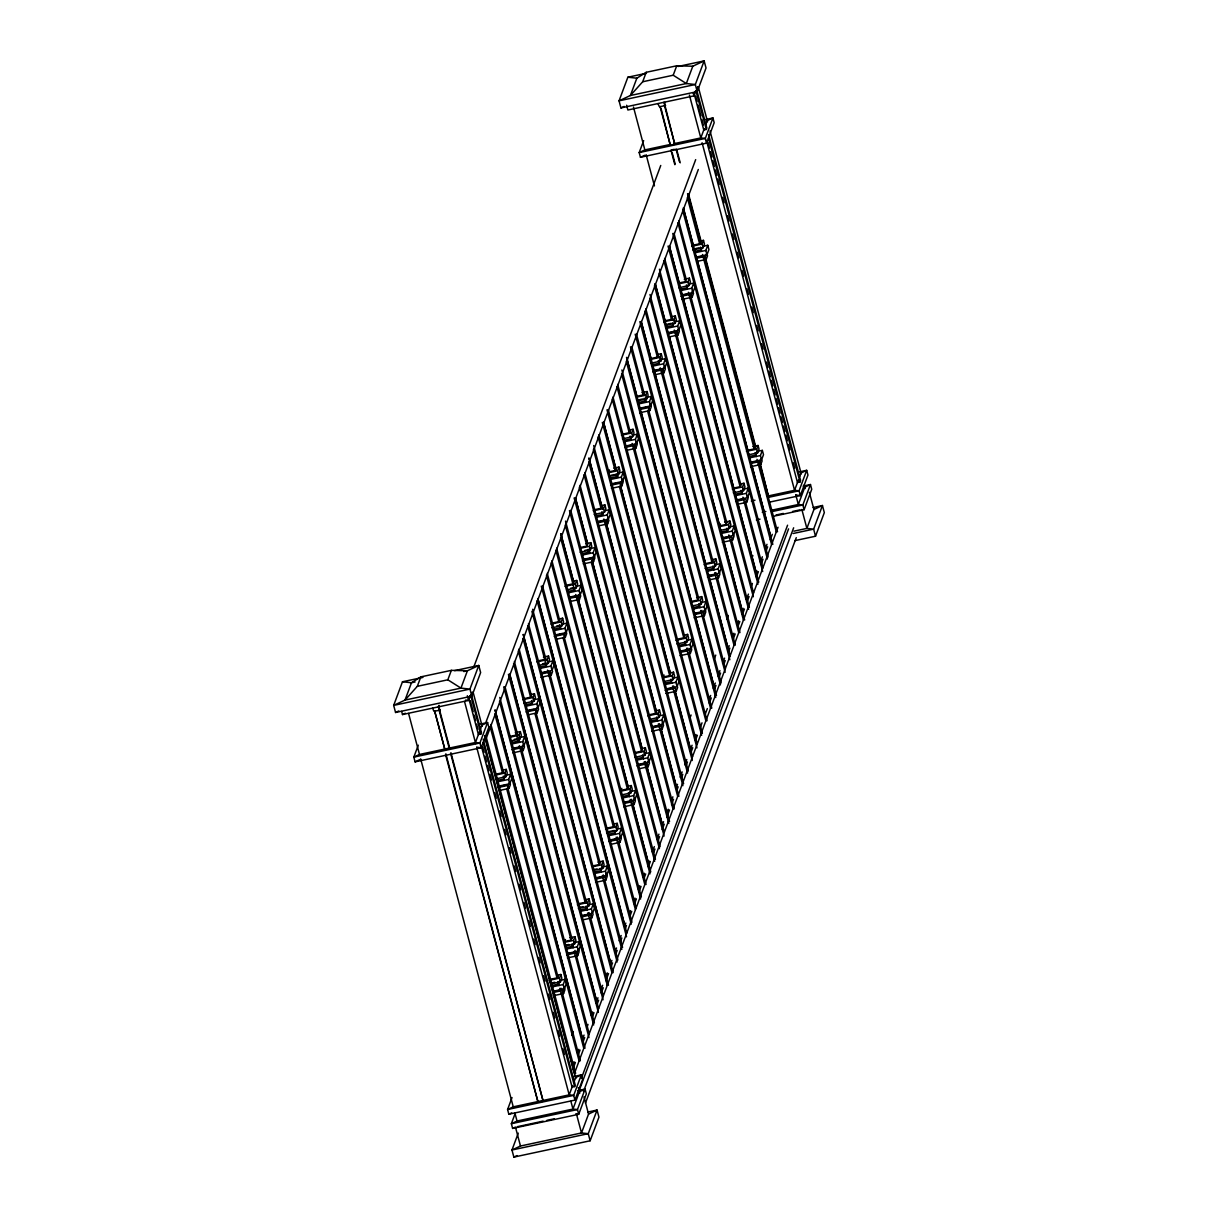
<?xml version="1.0" encoding="UTF-8"?>
<svg xmlns="http://www.w3.org/2000/svg" width="1218" height="1218" viewBox="0 0 1218 1218"><rect width="100%" height="100%" fill="white"/><g stroke="black" fill="none" stroke-linecap="round" stroke-linejoin="round"><path stroke-width="1.5" d="M422.951 677.406L402.473 681.775L393.673 705.389L395.561 712.484L471.838 696.178L480.638 672.564L478.75 665.47L454.573 670.631M646.469 73.232L627.864 77.221L619.048 100.835L620.936 107.93L697.214 91.609L706.029 67.995L704.141 60.9L678.091 66.472M636.847 78.196L630.391 95.506L619.048 100.835L695.326 84.514L704.141 60.9L692.798 66.229L676.721 65.787L646.21 72.304L636.847 78.196L627.864 77.221M420.834 676.873L411.471 682.75L405.015 700.076L460.952 688.109L469.95 689.084L393.673 705.389L405.015 700.076L417.317 686.328L420.834 676.873L451.345 670.357L467.407 670.783L478.75 665.47L469.95 689.084L481.46 732.612L480.943 733.982L478.4 734.53L468.336 696.696M697.214 91.609L695.326 84.514L686.328 83.54L630.391 95.506L642.693 81.758L646.21 72.304M418.276 745.188L413.815 757.124L415.079 761.859L481.186 747.715L488.814 727.253L487.565 722.518L480.212 724.086M643.652 140.618L639.191 152.57L640.455 157.289L706.562 143.145L714.19 122.683L712.941 117.963L705.587 119.531M417.317 686.328L447.828 679.796L451.345 670.357M642.693 81.758L673.204 75.227L676.721 65.787M692.798 66.229L686.328 83.54L673.204 75.227M473.817 666.901L660.75 165.465M444.951 749.74L434.643 711.053L444.951 749.74L449.686 748.004L439.622 710.17L434.537 711.251A5.831 1.035 77.9 0 1 432.679 708.13M659.912 106.697L664.998 105.601L674.772 144.226L670.326 145.186L661.024 108.356M470.513 695.295L468.595 700.426L402.488 714.555L401.651 711.403M626.615 105.266L627.879 110.001L693.986 95.857L695.889 90.741L706.318 129.428L703.776 129.961L694.184 93.923M475.431 742.508L479.922 742.995L413.815 757.124L419.494 754.46L475.431 742.508L481.886 725.182L487.565 722.518L479.922 742.995L481.186 747.715L476.695 747.228M673.737 143.724L700.807 137.938L704.293 128.59M705.968 124.084L707.262 120.612L712.941 117.963L705.313 138.426L706.562 143.145M706.318 129.428L706.836 128.042L697.016 91.091M485.556 723.294L695.676 159.634M485.525 740.255L698.31 169.485M609.487 469.904L608.756 471.868L615.12 470.513L615.851 468.534M503.156 770.827L502.425 772.791L496.061 774.146M517.239 733.038L516.508 735.002L510.159 736.357M531.337 695.25L530.591 697.214L524.242 698.584M545.42 657.461L544.69 659.44L538.326 660.795M559.504 619.688L558.773 621.652L552.409 623.007M573.587 581.899L572.856 583.864L566.492 585.219M587.67 544.111L586.939 546.075L580.59 547.445M601.768 506.323L601.022 508.287L594.673 509.657M629.934 430.761L629.204 432.725L622.84 434.08M644.018 392.972L643.287 394.936L636.923 396.292M658.101 355.184L657.37 357.148L651.021 358.518M672.199 317.396L671.453 319.36L665.104 320.73M686.282 279.607L685.551 281.586L679.187 282.941M700.365 241.834L699.634 243.798L693.27 245.153M495.635 778.941L505.881 776.749L504.891 773.065L506.277 769.365L502.867 770.096M511.438 740.788L519.964 738.961L518.99 735.276L520.36 731.576L515.244 732.673M523.816 703.365L534.047 701.187L533.073 697.488L534.443 693.788L531.033 694.519M539.604 665.226L548.146 663.399L547.156 659.699L548.542 656L543.411 657.096M551.982 627.803L562.229 625.61L561.239 621.911L562.625 618.211L559.214 618.942M567.771 589.649L576.312 587.822L575.322 584.138L576.708 580.438L573.297 581.169M580.149 552.226L590.395 550.034L589.421 546.349L590.791 542.649L585.675 543.746M594.247 514.453L604.478 512.26L603.504 508.561L604.874 504.861L601.464 505.592M610.035 476.299L618.577 474.472L617.587 470.772L618.972 467.073L613.842 468.169M622.413 438.876L632.66 436.683L631.67 432.984L633.056 429.284L629.645 430.015M638.202 400.722L646.743 398.895L645.753 395.211L647.139 391.511L642.023 392.607M650.579 363.299L660.826 361.107L659.851 357.422L661.222 353.722L657.811 354.453M666.383 325.16L674.909 323.333L673.935 319.634L675.305 315.934L671.894 316.665M678.761 287.737L689.007 285.545L688.018 281.845L689.403 278.146L684.272 279.242M692.844 249.949L703.091 247.756L702.101 244.057L703.486 240.357L700.076 241.088M504.8 776.977L504.069 778.941L497.705 780.312M518.883 739.189L518.152 741.168L511.788 742.523M532.966 701.416L532.236 703.38L525.871 704.735M547.049 663.627L546.319 665.591L539.97 666.946M561.148 625.839L560.402 627.803L554.053 629.158M575.231 588.05L574.5 590.014L568.136 591.385M589.314 550.262L588.583 552.241L582.219 553.596M603.397 512.489L602.666 514.453L596.302 515.808M617.48 474.7L616.75 476.664L610.401 478.019M631.579 436.912L630.833 438.876L624.484 440.246M645.662 399.123L644.931 401.087L638.567 402.458M659.745 361.335L659.014 363.314L652.65 364.669M673.828 323.562L673.097 325.526L666.733 326.881M687.911 285.773L687.18 287.737L680.832 289.092M702.01 247.985L701.264 249.949L694.915 251.319M505.881 776.749L507.267 773.049L506.277 769.365M519.964 738.961L521.35 735.261L520.36 731.576M534.047 701.187L535.433 697.488L534.443 693.788M548.146 663.399L549.516 659.699L548.542 656M562.229 625.61L563.599 621.911L562.625 618.211M576.312 587.822L577.697 584.122L576.708 580.438M590.395 550.034L591.781 546.334L590.791 542.649M604.478 512.26L605.864 508.561L604.874 504.861M618.577 474.472L619.947 470.772L618.972 467.073M632.66 436.683L634.03 432.984L633.056 429.284M646.743 398.895L648.128 395.195L647.139 391.511M660.826 361.107L662.211 357.407L661.222 353.722M674.909 323.333L676.294 319.634L675.305 315.934M689.007 285.545L690.378 281.845L689.403 278.146M703.091 247.756L704.461 244.057L703.486 240.357M498.649 786.143L509.794 783.753L508.652 779.444L510.57 774.267L504.998 775.455M512.732 748.354L523.877 745.964L522.735 741.655L524.669 736.479L519.081 737.666M526.815 710.566L537.96 708.176L536.818 703.867L538.752 698.69L533.179 699.893M540.899 672.778L552.043 670.402L550.901 666.094L552.835 660.917L547.263 662.105M554.997 634.989L566.142 632.614L564.985 628.305L566.918 623.129L561.346 624.316M569.08 597.216L580.225 594.826L579.083 590.517L581.001 585.34L577.286 586.132M583.163 559.427L594.308 557.037L593.166 552.728L595.1 547.552L589.512 548.739M597.246 521.639L608.391 519.249L607.249 514.94L609.183 509.763L605.468 510.57M611.329 483.851L622.474 481.475L621.332 477.167L623.266 471.99L617.693 473.178M625.428 446.062L636.572 443.687L635.415 439.378L637.349 434.202L633.634 434.993M639.511 408.289L650.656 405.899L649.514 401.59L651.432 396.413L645.86 397.601M653.594 370.5L664.739 368.11L663.597 363.801L665.515 358.625L659.943 359.828M667.677 332.712L678.822 330.322L677.68 326.013L679.614 320.836L674.041 322.039M681.76 294.923L692.905 292.548L691.763 288.24L693.697 283.063L688.124 284.251M695.859 257.135L707.003 254.76L705.846 250.451L707.78 245.275L704.065 246.066M500.461 790.254L508.987 788.427L508.18 785.366L509.094 782.9M523.07 750.653L522.263 747.593L523.633 743.894L524.456 746.954L523.07 750.653L512.839 752.831M528.627 714.692L537.168 712.865L536.346 709.805L537.26 707.338M556.793 639.115L565.335 637.288L564.513 634.228L565.441 631.761M570.892 601.327L579.418 599.5L578.611 596.439L579.524 593.973M593.501 561.726L592.694 558.666L594.064 554.966L594.886 558.027L593.501 561.726L583.27 563.904M599.058 525.765L607.599 523.938L606.777 520.878L607.691 518.411M621.682 486.149L620.86 483.089L622.246 479.39L623.053 482.45L621.682 486.149L611.436 488.342M627.224 450.188L635.766 448.361L634.943 445.301L635.872 442.834M649.849 410.573L649.042 407.512L650.412 403.813L651.234 406.873L649.849 410.573L639.602 412.765M655.406 374.611L663.932 372.799L663.125 369.739L664.038 367.273M669.489 336.838L678.03 335.011L677.208 331.951L678.121 329.484M692.113 297.222L691.291 294.162L692.677 290.463L693.484 293.523L692.113 297.222L681.867 299.415M697.655 261.261L706.196 259.434L705.374 256.374L706.303 253.907M509.794 783.753L511.727 778.576L510.57 774.267M523.877 745.964L525.811 740.788L524.669 736.479M537.96 708.176L539.894 702.999L538.752 698.69M552.043 670.402L553.977 665.226L552.835 660.917M566.142 632.614L568.06 627.437L566.918 623.129M580.225 594.826L582.158 589.649L581.001 585.34M594.308 557.037L596.241 551.861L595.1 547.552M608.391 519.249L610.325 514.072L609.183 509.763M622.474 481.475L624.408 476.299L623.266 471.99M636.572 443.687L638.491 438.51L637.349 434.202M650.656 405.899L652.589 400.722L651.432 396.413M664.739 368.11L666.672 362.934L665.515 358.625M678.822 330.322L680.755 325.16L679.614 320.836M692.905 292.548L694.839 287.372L693.697 283.063M707.003 254.76L708.922 249.583L707.78 245.275M508.987 788.427L510.372 784.727L509.55 781.667M537.168 712.865L538.539 709.165L537.732 706.105M541.005 677.269L551.252 675.076L552.622 671.377M565.335 637.288L566.72 633.588L565.898 630.528M579.418 599.5L580.803 595.8M607.599 523.938L608.97 520.238M635.766 448.361L637.151 444.661L636.329 441.601M663.932 372.799L665.317 369.1L664.495 366.039M678.03 335.011L679.4 331.311M706.196 259.434L707.582 255.734M565.457 939.489L564.726 941.468L571.09 940.098L571.821 938.134M621.804 788.35L621.073 790.315L627.422 788.96L628.168 786.995M664.069 675L663.323 676.964L669.687 675.609L670.418 673.63M720.401 523.862L719.671 525.826L726.035 524.471L726.765 522.492M512.032 1097.57L507.586 1109.507L508.835 1114.226L574.942 1100.098L582.585 1079.62L581.321 1074.9L573.967 1076.468M557.737 975.923L556.991 977.887L550.643 979.242M585.904 900.346L585.173 902.31L578.809 903.68M599.987 862.557L599.256 864.536L592.892 865.891M614.07 824.784L613.339 826.748L606.99 828.103M642.251 749.207L641.521 751.171L635.157 752.541M656.335 711.419L655.604 713.383L649.24 714.753M684.501 635.857L683.77 637.821L677.421 639.176M698.599 598.068L697.853 600.032L691.504 601.387M712.682 560.28L711.951 562.244L705.587 563.614M740.849 484.703L740.118 486.682L733.754 488.037M754.932 446.93L754.201 448.894L747.852 450.249M551.921 983.672L560.447 981.845L559.473 978.161L560.843 974.461L557.433 975.192M566.005 945.884L574.546 944.057L573.556 940.372L574.942 936.672L569.811 937.769M578.383 908.476L588.629 906.283L587.639 902.584L589.025 898.884L585.614 899.615M594.171 870.322L602.712 868.495L601.722 864.795L603.108 861.096L597.992 862.192M606.549 832.899L616.795 830.706L615.821 827.007L617.191 823.307L613.781 824.038M622.352 794.745L630.878 792.918L629.904 789.234L631.274 785.534L627.864 786.265M634.73 757.322L644.977 755.145L643.987 751.445L645.373 747.745L641.947 748.476M650.519 719.183L659.06 717.356L658.07 713.657L659.456 709.957L656.045 710.688M664.602 681.395L673.143 679.568L672.153 675.868L673.539 672.169L670.128 672.899M676.98 643.972L687.226 641.779L686.252 638.08L687.622 634.38L684.212 635.111M692.783 605.818L701.309 603.991L700.335 600.307L701.705 596.607L696.589 597.703M705.161 568.395L715.408 566.218L714.418 562.518L715.803 558.818L712.378 559.549M720.949 530.256L729.491 528.429L728.501 524.73L729.886 521.03L724.756 522.126M733.327 492.833L743.574 490.641L742.584 486.941L743.97 483.241L740.559 483.972M749.131 454.679L757.657 452.852L756.683 449.168L758.053 445.468L752.937 446.549M559.366 982.073L558.636 984.037L552.272 985.408M573.45 944.285L572.719 946.264L566.37 947.619M587.548 906.512L586.802 908.476L580.453 909.831M601.631 868.723L600.9 870.687L594.536 872.042M615.714 830.935L614.983 832.899L608.619 834.269M629.797 793.146L629.067 795.11L622.702 796.481M643.88 755.358L643.15 757.337L636.801 758.692M657.979 717.585L657.233 719.549L650.884 720.904M672.062 679.796L671.331 681.76L664.967 683.115M686.145 642.008L685.414 643.972L679.05 645.342M700.228 604.219L699.497 606.199L693.133 607.554M714.311 566.431L713.581 568.41L707.232 569.765M721.315 531.977L727.664 530.622L728.41 528.658M742.493 490.869L741.762 492.833L735.398 494.188M756.576 453.081L755.845 455.045L749.481 456.415M560.447 981.845L561.833 978.145L560.843 974.461M574.546 944.057L575.916 940.357L574.942 936.672M588.629 906.283L589.999 902.584L589.025 898.884M602.712 868.495L604.098 864.795L603.108 861.096M616.795 830.706L618.181 827.007L617.191 823.307M630.878 792.918L632.264 789.218L631.274 785.534M644.977 755.145L646.347 751.43L645.373 747.745M659.06 717.356L660.43 713.657L659.456 709.957M673.143 679.568L674.528 675.868L673.539 672.169M687.226 641.779L688.612 638.08L687.622 634.38M701.309 603.991L702.695 600.291L701.705 596.607M715.408 566.218L716.778 562.518L715.803 558.818M729.491 528.429L730.861 524.73L729.886 521.03M743.574 490.641L744.959 486.941L743.97 483.241M757.657 452.852L759.042 449.153L758.053 445.468M561.011 988.24L560.28 990.204L553.916 991.559M575.094 950.451L574.363 952.415L567.999 953.77M589.177 912.663L588.446 914.627L582.082 915.997M603.26 874.874L602.529 876.838L596.181 878.208M617.359 837.086L616.612 839.065L610.264 840.42M631.442 799.312L630.711 801.277L624.347 802.632M645.525 761.524L644.794 763.488L638.43 764.843M659.608 723.736L658.877 725.7L652.513 727.07M673.691 685.947L672.96 687.911L666.611 689.281M687.789 648.159L687.043 650.138L680.695 651.493M701.872 610.385L701.142 612.349L694.778 613.705M715.956 572.597L715.225 574.561L708.861 575.916M515.168 1113.465L511.362 1123.696L512.611 1128.416L578.717 1114.287L586.345 1093.81L585.097 1089.09L577.743 1090.658M553.216 991.239L564.36 988.849L563.218 984.54L565.152 979.363L559.58 980.551M567.299 953.45L578.443 951.06L577.302 946.751L579.235 941.575L573.663 942.778M581.397 915.662L592.542 913.272L591.385 908.963L593.318 903.786L587.746 904.989M595.48 877.874L606.625 875.498L605.483 871.19L607.401 866.013L601.829 867.201M609.563 840.085L620.708 837.71L619.566 833.401L621.484 828.225L617.77 829.016M623.646 802.312L634.791 799.921L633.649 795.613L635.583 790.436L630.01 791.624M637.73 764.523L648.874 762.133L647.732 757.824L649.666 752.648L644.094 753.851M651.828 726.735L662.973 724.36L661.816 720.036L663.749 714.859L658.177 716.062M665.911 688.946L677.056 686.571L675.914 682.263L677.832 677.086L672.26 678.274M679.994 651.173L691.139 648.783L689.997 644.474L691.915 639.298L686.343 640.485M694.077 613.385L705.222 610.994L704.08 606.686L706.014 601.509L700.441 602.697M708.16 575.596L719.305 573.206L718.163 568.897L720.097 563.721L714.524 564.924M722.259 537.808L733.403 535.433L732.246 531.109L734.18 525.948L728.608 527.135M736.342 500.019L747.487 497.644L746.345 493.336L748.263 488.159L742.691 489.347M750.425 462.246L761.57 459.856L760.428 455.547L762.346 450.371L756.774 451.558M563.569 993.523L562.746 990.462L564.132 986.763L564.939 989.823L563.569 993.523L553.322 995.715M577.652 955.749L576.83 952.689L578.215 948.989L579.022 952.05L577.652 955.749L567.405 957.927M583.194 919.788L591.735 917.961L590.913 914.901L591.841 912.434M605.818 880.172L605.011 877.112L606.381 873.413L607.203 876.473L605.818 880.172L595.572 882.365M611.375 844.211L619.901 842.384L619.094 839.324L620.008 836.857M633.999 804.596L633.177 801.535L634.563 797.836L635.37 800.896L633.999 804.596L623.753 806.788M639.541 768.649L648.083 766.822L647.26 763.762L648.189 761.296M662.166 729.034L661.344 725.974L662.729 722.274L663.551 725.334L662.166 729.034L651.919 731.226M680.101 655.649L690.332 653.457L689.525 650.397L690.439 647.93M704.43 615.669L703.608 612.608L704.994 608.909L705.801 611.969L704.43 615.669L694.184 617.861M750.532 466.722L760.763 464.53L759.956 461.47L760.869 459.003M564.36 988.849L566.294 983.672L565.152 979.363M578.443 951.06L580.377 945.884L579.235 941.575M592.542 913.272L594.46 908.11L593.318 903.786M606.625 875.498L608.558 870.322L607.401 866.013M620.708 837.71L622.642 832.533L621.484 828.225M634.791 799.921L636.725 794.745L635.583 790.436M648.874 762.133L650.808 756.957L649.666 752.648M662.973 724.36L664.891 719.183L663.749 714.859M677.056 686.571L678.989 681.395L677.832 677.086M691.139 648.783L693.072 643.606L691.915 639.298M705.222 610.994L707.156 605.818L706.014 601.509M719.305 573.206L721.239 568.03L720.097 563.721M733.403 535.433L735.322 530.256L734.18 525.948M747.487 497.644L749.42 492.468L748.263 488.159M761.57 459.856L763.503 454.679L762.346 450.371M591.735 917.961L593.12 914.261M619.901 842.384L621.287 838.684L620.464 835.624M648.083 766.822L649.453 763.123L648.646 760.062M666.002 693.438L676.249 691.245L677.634 687.546L676.812 684.486M690.332 653.457L691.717 649.757L690.895 646.697M709.972 579.722L718.513 577.895L719.884 574.196L719.077 571.135M722.35 542.299L732.597 540.107L733.982 536.407L733.16 533.347M738.138 504.145L746.68 502.318L748.065 498.619L747.243 495.559M760.763 464.53L762.148 460.83M518.259 1133.136L511.971 1150.005L513.859 1157.1L590.136 1140.779L598.951 1117.165L597.064 1110.07L587.761 1112.064M450.949 752.739L543.152 1101.179L538.067 1102.26L445.864 753.82M571.775 1035.072L573.115 1031.509M689.769 718.559L691.093 715.012M726.887 618.988L728.227 615.425M714.418 658.664L715.758 655.101M751.552 559.077L752.876 555.53M572.764 1065.324L574.089 1061.761M577.408 1052.87L578.733 1049.322M582.052 1040.431L584.031 1035.087M586.695 1027.977L588.02 1024.429M591.324 1015.538L592.648 1011.975M595.967 1003.084L597.962 997.755M601.266 988.864L602.606 985.301M605.909 976.41L607.234 972.862M610.553 963.971L611.878 960.408M615.197 951.517L616.521 947.969M619.17 940.844L621.165 935.515M624.469 926.624L625.793 923.061M629.112 914.185L630.437 910.622M633.756 901.731L635.08 898.168M638.399 889.277L639.724 885.73M643.028 876.838L644.368 873.276M647.671 864.384L648.996 860.837M652.315 851.945L654.31 846.617M656.959 839.491L658.938 834.163M662.257 825.271L663.582 821.708M666.901 812.817L668.225 809.27M671.544 800.378L672.869 796.816M676.173 787.924L677.497 784.377M680.162 777.267L682.141 771.923M684.79 764.813L686.785 759.484M690.104 750.592L692.083 745.249M694.732 738.138L696.072 734.591M709.318 699.025L710.642 695.463M713.306 688.353L715.286 683.024M717.935 675.914L719.929 670.57M722.578 663.46L724.573 658.131M727.877 649.24L729.201 645.677M732.52 636.786L733.845 633.238M737.164 624.347L738.489 620.784M741.808 611.893L743.132 608.345M746.436 599.454L748.431 594.11M751.08 587L752.404 583.452M755.723 574.561L757.048 570.998M760.367 562.107L762.346 556.778M765.665 547.887L766.99 544.324M572.764 1069.556L575.414 1062.446M578.063 1055.336L580.057 1050.007M582.706 1042.882L584.701 1037.553M592.648 1016.223L593.973 1012.66M597.292 1003.769L598.617 1000.206M601.266 993.096L603.26 987.768M605.909 980.657L608.558 973.547M610.553 968.203L612.532 962.875M615.851 953.983L617.176 950.421M620.495 941.529L621.819 937.982M625.123 929.09L626.448 925.528M629.767 916.636L631.761 911.308M634.411 904.198L636.405 898.854M639.054 891.743L641.033 886.415M643.683 879.305L645.677 873.961M648.326 866.851L650.321 861.522M653.64 852.63L654.964 849.068M658.268 840.176L659.593 836.629M662.257 829.519L664.236 824.175M666.885 817.065L669.535 809.955M671.529 804.611L673.524 799.282M676.827 790.391L678.152 786.843M681.471 777.952L682.796 774.389M686.115 765.498L687.439 761.95M691.413 751.278L692.737 747.715M695.387 740.605L697.381 735.276M700.03 728.166L702.025 722.822M704.674 715.712L707.323 708.602M709.318 703.258L711.297 697.929M714.616 689.038L715.94 685.49M719.259 676.599L720.584 673.036M723.903 664.145L725.228 660.582M728.531 651.706L729.871 648.143M733.175 639.252L735.17 633.923M737.819 626.798L739.813 621.469M742.462 614.359L744.442 609.03M747.106 601.905L749.085 596.576M756.378 577.012L758.372 571.684M761.022 564.573L763.001 559.229M765.665 552.119L767.644 546.791M770.294 539.681L772.288 534.337M574.546 1073.119L778.043 527.242M573.708 1082.756L575.642 1077.565L581.321 1074.9L573.693 1095.363L507.586 1109.507L513.25 1106.842L569.187 1094.875L572.673 1085.527M767.507 496.107L794.562 490.306L798.445 479.922M799.739 476.451L801.018 472.995L806.697 470.331L807.96 475.066L800.333 495.528L769.106 502.212M481.536 746.771L572.095 1087.111L574.637 1086.563L575.216 1084.979L483.196 739.174M706.425 140.375L797.47 482.541L800.013 481.993L800.591 480.425L708.587 134.604M581.428 1078.189L787.574 525.202M579.098 1090.78L788.564 528.886M572.962 1109.065L577.469 1109.552L511.362 1123.696L517.026 1121.032L572.962 1109.065L579.418 1091.754L585.097 1089.09L577.469 1109.552L578.717 1114.287L575.718 1113.952M771.283 510.296L798.338 504.496L804.793 487.185L810.472 484.52L811.736 489.255L804.108 509.718L772.882 516.402M583.513 1091.465L793.649 527.805M585.477 1103.097L796.267 537.656M588.553 1114.074L581.504 1132.953L520.482 1146.016L511.971 1150.005L588.248 1133.684L597.064 1110.07L588.553 1114.074L583.97 1096.87M809.346 492.3L813.928 509.505L806.879 528.399L793.938 531.17M795.05 540.594L815.527 536.224L824.327 512.611L822.439 505.516L813.137 507.495M620.936 107.93L624.179 106.408M640.455 157.289L644.718 155.295M813.928 509.505L822.439 505.516L813.639 529.13L815.527 536.224M395.561 712.484L398.804 710.962M402.488 714.555L405.335 713.23M415.079 761.859L420.758 759.195M508.835 1114.226L511.682 1112.902M512.611 1128.416L515.458 1127.092L520.482 1146.016M513.859 1157.1L517.102 1155.577M664.998 105.601L664.8 102.312M670.128 144.5L644.87 149.905L639.191 152.57L705.313 138.426L700.807 137.938M674.33 149.327L670.951 150.042L674.833 164.689M691.854 246.249L702.101 244.057M695.843 248.502L699.025 247.833M694.702 252.826L705.846 250.451M696.544 257.47L702.908 256.115M696.848 258.201L705.374 256.374M679.477 283.672L688.018 281.845M680.618 290.615L691.763 288.24M682.461 295.258L688.825 293.888M681.045 296.355L691.291 294.162M663.688 321.826L673.935 319.634M667.677 324.079L670.859 323.394M666.535 328.403L677.68 326.013M668.377 333.047L674.742 331.677M668.667 333.778L677.208 331.951M649.605 359.614L659.851 357.422M652.452 366.192L663.597 363.801M654.294 370.82L660.643 369.465M652.878 371.916L663.125 369.739M637.227 397.038L645.753 395.211M639.496 399.656L642.678 398.971M638.369 403.98L649.514 401.59M640.211 408.609L646.56 407.254M640.501 409.339L649.042 407.512M621.424 435.176L631.67 432.984M624.271 441.753L635.415 439.378M626.113 446.397L632.477 445.042M624.712 447.493L634.943 445.301M609.046 472.599L617.587 470.772M611.329 475.218L614.511 474.548M610.188 479.542L621.332 477.167M746.436 451.345L756.683 449.168M612.03 484.185L618.394 482.815M610.614 485.282L620.86 483.089M749.283 457.922L760.428 455.547M751.125 462.566L757.474 461.211M751.415 463.297L759.956 461.47M593.257 510.753L603.504 508.561M799.358 471.899L806.697 470.331L799.069 490.793L800.333 495.528L795.826 495.041M596.104 517.33L607.249 514.94M732.353 489.134L742.584 486.941M597.947 521.959L604.311 520.604M598.236 522.705L606.777 520.878M735.2 495.711L746.345 493.336M803.134 486.089L810.472 484.52L802.845 504.983L804.108 509.718M737.042 500.354L743.391 498.999M735.626 501.451L745.873 499.258L746.68 502.318M751.323 501.009L754.993 500.233M767.842 497.477L799.069 490.793L794.562 490.306M580.879 548.176L589.421 546.349M762.255 512.215L765.863 511.453M584.747 550.445L587.929 549.775M771.618 511.667L802.845 504.983L798.338 504.496M582.021 555.119L593.166 552.728M719.975 526.557L728.501 524.73M775.957 515.016L783.357 513.433M792.598 511.453L799.998 509.87M756.363 519.934L760.032 519.142M583.864 559.747L590.212 558.392M582.448 560.843L592.694 558.666M721.102 533.499L732.246 531.109M722.944 538.143L729.308 536.773M723.248 538.874L731.774 537.047L732.597 540.107M793.162 533.499L813.639 529.13L806.879 528.399L801.855 509.474M565.091 586.315L575.322 584.138M570.663 588.233L573.845 587.563M567.938 592.907L579.083 590.517M704.171 564.71L714.418 562.518M569.78 597.536L576.129 596.181M570.07 598.266L578.611 596.439M707.019 571.288L718.163 568.897M707.445 577.028L717.691 574.835L718.513 577.895M550.993 624.103L561.239 621.911M556.58 626.022L559.747 625.336M553.84 630.68L564.985 628.305M691.794 602.134L700.335 600.307M555.682 635.324L562.046 633.969M554.281 636.42L564.513 634.228M692.935 609.076L704.08 606.686M695.067 614.435L703.608 612.608M415.079 681.989L411.471 682.75L402.473 681.775M463.799 671.56L467.407 670.783L460.952 688.109L447.828 679.796M536.91 661.892L547.156 659.699M542.482 663.81L545.664 663.125M539.757 668.469L550.901 666.094M676.005 640.272L686.252 638.08M541.599 673.112L547.963 671.742M541.903 673.843L550.429 672.016L551.252 675.076M678.852 646.849L689.997 644.474M680.984 652.224L689.525 650.397M439.622 710.17L438.998 705.298L438.404 706.882A5.831 1.035 77.9 0 0 440.246 709.987M522.827 699.68L533.073 697.488M525.674 706.257L536.818 703.867M663.627 677.695L672.153 675.868M527.516 710.886L533.88 709.531M526.1 711.997L536.346 709.805M664.769 684.638L675.914 682.263M665.195 690.378L675.442 688.185L676.249 691.245M510.449 737.103L518.99 735.276M514.316 739.372L517.498 738.702M511.59 744.046L522.735 741.655M647.824 715.849L658.07 713.657M513.433 748.674L519.781 747.319M512.017 749.77L522.263 747.593M650.671 722.426L661.816 720.036M652.818 727.801L661.344 725.974M494.66 775.242L504.891 773.065M497.507 781.819L508.652 779.444M635.446 753.272L643.987 751.445M499.35 786.463L505.698 785.108M497.934 787.559L508.18 785.366M636.588 760.215L647.732 757.824M637.014 765.955L647.26 763.762M621.363 791.061L629.904 789.234M622.505 798.003L633.649 795.613M624.636 803.362L633.177 801.535M605.574 829.199L615.821 827.007M607.965 831.803L614.329 830.448L615.394 834.467M608.421 835.776L619.566 833.401M608.848 841.516L619.094 839.324M593.196 866.622L601.722 864.795M593.882 869.591L597.064 868.906M594.338 873.565L605.483 871.19M596.47 878.939L605.011 877.112M577.393 904.776L587.639 902.584M579.798 907.364L582.98 906.694M580.24 911.353L591.385 908.963M582.387 916.728L590.913 914.901M565.015 942.199L573.556 940.372M565.715 945.153L568.882 944.483M566.157 949.142L577.302 946.751M566.583 954.882L576.83 952.689M549.227 980.353L559.473 978.161M551.617 982.941L554.799 982.256M552.074 986.93L563.218 984.54M554.205 992.289L562.746 990.462M517.3 1126.696L543.182 1121.154M546.882 1120.362L554.281 1118.794M465.596 700.091L468.595 700.426L467.347 695.691M569.187 1094.875L573.693 1095.363L574.942 1100.098M698.295 86.935L707.567 121.77M710.018 130.95L801.261 473.909M804.2 484.916L805.174 488.585M708.48 138.015L800.013 481.993M695.661 96.161L697.107 101.566M698.066 105.159L700.944 115.969M701.903 119.577L703.334 124.982M707.993 142.46L709.439 147.957M710.414 151.611L711.875 157.107M712.85 160.761L714.311 166.257M715.286 169.911L716.747 175.407M717.722 179.061L719.183 184.557M722.594 197.362L724.055 202.843M727.466 215.662L728.927 221.143M732.322 233.947L733.784 239.444M737.194 252.248L738.656 257.744M742.066 270.548L743.528 276.029M746.938 288.849L748.4 294.33M751.795 307.134L753.257 312.63M756.667 325.434L758.129 330.931M761.539 343.735L763.001 349.231M766.411 362.035L767.873 367.516M768.847 371.185L770.309 376.666M771.283 380.336L772.73 385.817M773.704 389.486L775.166 394.967M776.14 398.621L777.602 404.117M778.576 407.771L780.038 413.267M781.012 416.921L782.474 422.418M783.448 426.072L784.91 431.568M785.884 435.222L787.346 440.718M788.32 444.372L789.782 449.853M793.192 462.673L794.638 468.154M693.133 92.705L693.986 95.857M689.403 95.08L701.111 139.096M702.086 142.765L794.806 491.235M795.796 494.904L798.232 504.069M676.812 149.997L680.223 162.816M688.49 193.921L701.157 241.484M705.526 257.957L755.678 446.412M760.062 462.886L768.528 496.609L759.773 463.677M664.465 105.524L674.772 144.226M676.036 148.961L679.431 161.766M688.2 194.697L700.852 242.275M705.237 258.749L755.388 447.204M687.561 193.723L701.02 244.285M704.674 258.033L755.586 449.381M759.438 463.83L777.526 531.809M687.317 197.529L699.543 243.463M700.517 247.132L701.492 250.817M702.481 254.486L754.307 449.259M755.19 452.594L756.256 456.613M756.987 459.353L776.308 531.946M660.019 106.484L670.326 145.186M672.214 152.92L675.137 163.897M683.405 208.065L693.179 244.818M694.169 248.502L695.143 252.172M696.117 255.841L747.943 450.614M748.826 453.949L749.892 457.968M752.343 467.149L769.943 533.301M683.359 208.156L772.821 544.4M682.628 210.12L771.603 544.537M678.654 220.747L768.132 557.007M677.924 222.711L767.401 558.971M674.011 233.262L686.191 279.272M690.636 295.73L740.94 485.069M745.401 501.527L762.955 567.755M672.747 233.475L685.46 281.251M686.434 284.921L687.409 288.59M688.383 292.274L740.209 487.048M741.092 490.367L742.173 494.386M742.904 497.142L762.696 571.562M633.467 107.047L645.175 151.062M646.149 154.732L654.447 185.912M679.096 282.606L669.321 245.853L758.738 582.189M680.07 286.276L681.06 289.96M682.034 293.629L733.86 488.403M734.743 491.737L735.809 495.756M736.54 498.497L755.86 571.09M668.043 246.066L758.007 584.168M664.632 258.444L753.561 592.953M663.84 260.5L753.318 596.759M659.44 269.208L672.854 319.862M676.553 333.519L726.857 522.857M731.318 539.315L749.344 607.386M659.151 273.091L671.377 319.025M672.351 322.709L673.326 326.378M674.3 330.063L726.126 524.821M727.009 528.155L727.664 530.622M728.821 534.93L748.613 609.35M655.238 283.642L665.013 320.395M665.987 324.064L666.962 327.749M669.413 336.929L719.777 526.191M720.66 529.51L721.726 533.545M722.457 536.285L741.777 608.878M655.177 283.718L744.655 619.977M654.447 285.697L743.437 620.114M650.001 294.482L739.965 632.568M649.757 298.288L738.732 632.705M645.844 308.839L658.512 356.691M662.47 371.307L713.261 562.488M717.219 577.104L735.261 645.175M645.068 310.879L657.278 356.813M658.268 360.498L659.242 364.167M660.217 367.836L712.043 562.609M712.926 565.944L713.992 569.963M714.722 572.719L734.043 645.296M650.93 358.183L641.155 321.43L730.084 655.923M653.853 369.206L705.679 563.98M706.577 567.299L707.643 571.318M708.374 574.074L727.679 646.651M639.876 321.643L729.841 659.73M636.451 334.021L725.38 668.515M635.187 334.234L725.136 672.321M631.761 346.612L644.413 394.465M645.403 398.149L646.377 401.818M648.387 409.096L698.69 598.434M703.091 614.968L721.178 682.948M630.482 346.826L643.195 394.602M644.17 398.271L645.159 401.955M647.595 411.136L697.96 600.398M698.843 603.732L699.908 607.752M700.639 610.507L720.447 684.927M636.847 395.957L626.57 357.376L716.489 695.554M637.821 399.641L638.795 403.31M641.247 412.506L691.596 601.753M692.479 605.087L693.56 609.107M694.29 611.862L713.596 684.44M626.28 361.259L715.742 697.518M621.88 369.967L711.784 708.145M621.591 373.85L710.566 708.282M617.678 384.401L630.33 432.253M634.289 446.884L685.095 638.049M689.053 652.665L707.095 720.736M616.887 386.456L629.112 432.39M630.087 436.059L631.061 439.744M632.051 443.413L683.877 638.186M684.76 641.521L685.825 645.54M686.556 648.28L705.877 720.873M612.974 396.992L702.39 733.327M612.197 399.047L701.659 735.307M608.284 409.598L697.214 744.091M607.006 409.811L696.97 747.898M603.58 422.189L615.806 468.123M620.693 486.5L670.083 672.077M675.457 692.296L690.119 747.426M603.534 422.265L616.247 470.041M617.221 473.711L618.196 477.395M620.16 484.749L670.524 673.996M674.924 690.545L692.524 756.683M602.316 422.402L615.029 470.178M616.004 473.848L616.978 477.517M619.429 486.713L669.778 675.975M670.676 679.294L671.742 683.313M672.473 686.069L692.266 760.489M598.891 434.78L688.307 771.116M598.114 436.836L687.576 773.095M593.699 445.544L683.618 783.722M593.41 449.427L682.887 785.686M589.01 458.135L601.722 505.912M606.122 522.446L655.984 709.866M660.887 728.242L676.523 787.041M588.964 458.212L602.423 508.789M606.077 522.522L656.913 713.626M660.826 728.318L678.913 796.313M588.72 462.018L600.946 507.952M601.92 511.636L602.895 515.305M603.869 518.99L655.695 713.748M656.578 717.082L657.659 721.102M658.39 723.857L677.695 796.435M584.807 472.569L674.224 808.904M584.016 474.624L673.006 809.041M580.057 485.251L669.535 821.495M579.326 487.215L668.789 823.475M575.414 497.766L587.639 543.7M641.901 747.654L592.039 560.234L642.343 749.572M646.788 766.031L662.44 824.83M575.368 497.842L587.594 543.776M589.055 549.288L590.03 552.957M645.768 762.438L664.343 832.259M574.135 497.964L586.848 545.74M587.837 549.425L588.812 553.094M591.248 562.274L641.612 751.536M642.495 754.871L643.561 758.89M644.292 761.646L664.099 836.066M570.724 510.357L660.141 846.693M569.445 510.57L659.41 848.657M565.533 521.106L655.436 859.284M565.243 525.004L654.705 861.248M560.843 533.712L573.556 581.473M577.956 598.023L627.818 785.443M632.705 803.819L648.357 862.618M560.782 533.788L574.241 584.351M577.895 598.099L628.747 789.188M632.66 803.895L650.747 871.875M560.539 537.595L574.729 590.882M575.703 594.551L627.529 789.325M628.412 792.659L629.478 796.679M630.208 799.434L650.016 873.854M556.626 548.146L646.058 884.481M555.85 550.186L644.824 884.603M551.937 560.737L641.353 897.072M551.16 562.777L640.622 899.036M547.247 573.328L559.899 621.18M563.858 635.796L614.664 826.976M618.622 841.592L636.177 907.821M546.456 575.383L558.681 621.317M559.656 624.986L560.63 628.671M563.081 637.851L613.446 827.113M616.125 837.208L635.446 909.8M542.543 585.919L631.959 922.254M541.279 586.132L631.229 924.234M624.392 923.746L537.854 598.525L626.783 933.018M537.062 600.565L626.539 936.825M532.662 609.274L546.075 659.928M549.775 673.584L600.093 862.923M604.539 879.381L622.581 947.452M531.885 611.329L546.547 666.444M547.521 670.128L599.347 864.902M600.246 868.221L601.311 872.24M602.286 875.925L621.835 949.416M528.46 623.707L617.876 960.043M527.683 625.763L617.145 962.007M523.268 634.471L610.294 961.535M523.222 634.548L613.187 972.634M522.979 638.354L611.969 972.771M519.066 648.905L531.733 696.757M535.692 711.373L586.558 902.812M590.456 917.169L608.482 985.24M518.289 650.945L530.515 696.879M531.49 700.563L532.464 704.232M534.915 713.428L585.264 902.675M586.147 906.009L587.228 910.029M587.959 912.784L607.264 985.362M514.377 661.496L603.306 995.989M513.585 663.536L603.062 999.795M596.211 999.323L509.672 674.087L598.617 1008.595M508.408 674.3L598.373 1012.402M504.983 686.678L517.65 734.545M518.624 738.215L519.599 741.884M521.563 749.237L571.912 938.499M576.312 955.034L594.399 1023.029M503.704 686.891L518.381 742.021M519.355 745.69L571.181 940.463M572.064 943.798L573.13 947.817M574.12 951.486L593.668 1024.993M499.791 697.442L589.223 1033.777M499.502 701.324L588.979 1037.584M495.102 710.033L582.128 1037.112M495.056 710.124L585.005 1048.211M494.812 713.931L583.787 1048.348M490.9 724.466L503.552 772.319M507.525 786.95L558.316 978.115M562.274 992.746L580.316 1060.802M490.108 726.522L502.334 772.456M503.308 776.125L504.298 779.809M506.734 788.99L557.098 978.252M557.981 981.586L559.047 985.606M559.778 988.361L579.098 1060.939M486.195 737.073L575.627 1073.408M473.406 693.331L482.191 726.339M484.627 735.505L575.886 1078.478M578.337 1087.644L579.798 1093.155M485.419 739.113L574.394 1073.53M590.136 1140.779L588.248 1133.684L581.504 1132.953L576.479 1114.044M470.666 695.28L480.943 733.982M483.104 742.569L574.637 1086.563M470.285 700.715L473.163 711.525M474.122 715.133L475.553 720.538M476.512 724.147L477.958 729.552M482.602 747.03L484.064 752.526M485.038 756.18L486.5 761.676M487.474 765.33L488.936 770.811M489.91 774.481L491.372 779.962M494.782 792.781L496.244 798.262M499.654 811.066L501.1 816.562M504.511 829.367L505.972 834.863M509.383 847.667L510.844 853.148M514.255 865.968L515.716 871.449M519.127 884.268L520.588 889.749M523.984 902.553L525.445 908.049M528.856 920.854L530.317 926.35M533.728 939.154L535.189 944.635M538.6 957.455L540.061 962.936M543.472 975.74L544.918 981.236M548.328 994.04L549.79 999.536M553.2 1012.341L554.662 1017.837M558.072 1030.641L559.534 1036.122M562.944 1048.942L564.406 1054.423M464.515 701.477L475.736 743.665M476.71 747.334L569.43 1095.789M570.892 1101.3L572.856 1108.639M439.089 710.094L449.396 748.796M450.645 753.531L543.152 1101.179M445.56 754.612L538.067 1102.26M408.578 713.443L419.312 753.79M420.773 759.286L513.494 1107.756M514.955 1113.267L516.919 1120.59M696.3 90.558A5.831 5.527 20.4 0 1 694.823 91.776M697.549 87.117A5.831 5.527 20.4 0 1 697.229 88.944M697.899 87.178A5.831 5.527 20.4 0 1 697.335 88.29M659.897 106.636A5.831 1.035 77.9 0 1 658.055 103.56M665.622 105.418A5.831 1.035 77.9 0 1 663.78 102.327M471.29 694.625A5.831 5.527 20.4 0 1 470.909 695.128M469.981 695.996A5.831 5.527 20.4 0 1 469.432 696.331M472.142 692.311A5.831 5.527 20.4 0 1 472.036 692.92A5.831 5.527 20.4 0 0 472.264 692.311"/></g></svg>
